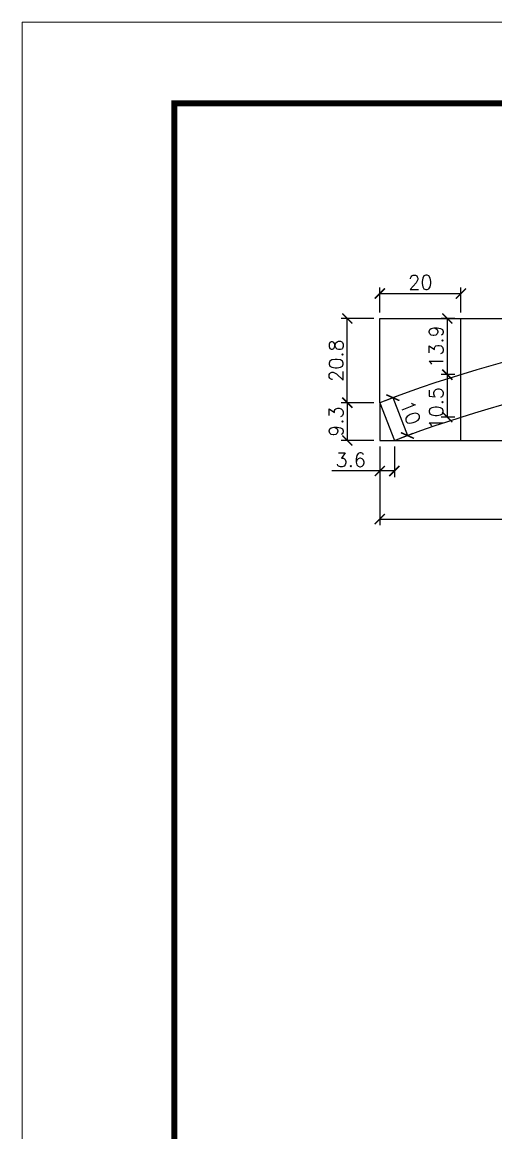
# Model space of a CAD drawing. Extents: x 2582 to 11841, y -26396 to 2611.
# Drawn here: x 2582 to 2815, y -626 to -77 of the extents above; entities that cross this region are included whole.
import ezdxf

# ---------------------------------------------------------------- set-up
doc = ezdxf.new("R2010")
doc.units = 0
doc.linetypes.add('DASHED', pattern=[0.75, 0.5, -0.25])
doc.layers.add('COTA', color=241, linetype='Continuous')
doc.layers.add('Painéis', color=200, linetype='Continuous')
doc.layers.add('Folhas', color=255, linetype='Continuous', lineweight=9)
doc.layers.add('SARRAFO DE PRESSAO', color=251, linetype='DASHED', lineweight=9)
doc.styles.add('Romans', font='romans.shx')
doc.dimstyles.new('Cota Seção (2x)', dxfattribs={"dimtxt": 7, "dimasz": 5, "dimexe": 3, "dimexo": 3, "dimgap": 2, "dimtad": 3, "dimdec": 1, "dimlfac": 0.5, "dimzin": 12, "dimdsep": 46, "dimtxsty": 'Romans', "dimblk": 'ARCHTICK', "dimcen": 0, "dimclrd": 4, "dimclre": 4, "dimclrt": 1, "dimadec": 1, "dimazin": 3, "dimtfac": 1, "dimtdec": 1, "dimtmove": 0, "dimatfit": 3, "dimldrblk": 'OBLIQUE', "dimfxl": 1, "dimtolj": 1, "dimtzin": 12, "dimarcsym": 0})

# ---------------------------------------------------------------- blocks, each defined once
blk = doc.blocks.new('9999999999')
at = {"layer": 'Folhas'}
blk.add_lwpolyline([(98138.98, 34190.21), (99623.98, 34190.21), (99623.98, 35240.21), (98138.98, 35240.21)], close=True, dxfattribs=at)
at = {"layer": 'Folhas', "color": 30, "const_width": 3}
blk.add_lwpolyline([(98213.98, 34230.21), (99583.98, 34230.21), (99583.98, 35200.21), (98213.98, 35200.21)], close=True, dxfattribs=at)
blk = doc.blocks.new('_ArchTick')
at = {"color": 0, "linetype": 'ByBlock', "const_width": 0.15}
blk.add_lwpolyline([(-0.5, -0.5), (0.5, 0.5)], dxfattribs=at)
blk = doc.blocks.new('*D187')
at = {"layer": 'COTA', "color": 4, "linetype": 'ByBlock', "lineweight": -2, "transparency": 16777216}
for p, q in [((2758.01, -286.8), (2758.01, -301.84)), ((2758.01, -298.84), (2734.35, -298.84)), ((2765.18, -298.84), (2758.01, -298.84))]:
    blk.add_line(p, q, dxfattribs=at)
at = {"layer": 'COTA', "color": 4, "lineweight": -2, "transparency": 16777216}
blk.add_line((2765.18, -286.8), (2765.18, -301.84), dxfattribs=at)
at = {"layer": 'Defpoints', "color": 0, "linetype": 'ByBlock', "transparency": 16777216}
for p in [(2758.01, -283.8), (2765.18, -283.8), (2758.01, -298.84)]:
    blk.add_point(p, dxfattribs=at)
at = {"layer": 'COTA', "color": 4, "linetype": 'ByBlock', "lineweight": -2, "transparency": 16777216, "xscale": 5, "yscale": 5, "zscale": 5, "rotation": 180}
blk.add_blockref('_ArchTick', (2758.01, -298.84), dxfattribs=at)
at = {"layer": 'COTA', "color": 4, "linetype": 'ByBlock', "lineweight": -2, "transparency": 16777216, "xscale": 5, "yscale": 5, "zscale": 5}
blk.add_blockref('_ArchTick', (2765.18, -298.84), dxfattribs=at)
at = {"layer": 'COTA', "color": 1, "linetype": 'ByBlock', "transparency": 16777216, "insert": (2743.68, -293.34), "char_height": 7, "attachment_point": 5, "style": 'Romans'}
blk.add_mtext('\\A1;3.6', dxfattribs=at)
blk = doc.blocks.new('_Oblique')
at = {"color": 0, "linetype": 'ByBlock', "lineweight": -2}
blk.add_line((-0.5, -0.5), (0.5, 0.5), dxfattribs=at)
blk = doc.blocks.new('*D200')
at = {"layer": 'COTA', "color": 4, "linetype": 'ByBlock', "lineweight": -2, "transparency": 16777216}
for p, q in [((2755.01, -223.6), (2738.99, -223.6)), ((2741.99, -265.13), (2741.99, -223.6))]:
    blk.add_line(p, q, dxfattribs=at)
at = {"layer": 'COTA', "color": 4, "lineweight": -2, "transparency": 16777216}
blk.add_line((2755.01, -265.13), (2738.99, -265.13), dxfattribs=at)
at = {"layer": 'Defpoints', "color": 0, "linetype": 'ByBlock', "transparency": 16777216}
for p in [(2741.99, -223.6), (2758.01, -223.6), (2758.01, -265.13)]:
    blk.add_point(p, dxfattribs=at)
at = {"layer": 'COTA', "color": 4, "linetype": 'ByBlock', "lineweight": -2, "transparency": 16777216, "xscale": 5, "yscale": 5, "zscale": 5}
for p, rotation in [((2741.99, -223.6), 90), ((2741.99, -265.13), 270)]:
    blk.add_blockref('_ArchTick', p, dxfattribs=dict(at, rotation=rotation))
at = {"layer": 'COTA', "color": 1, "linetype": 'ByBlock', "transparency": 16777216, "insert": (2736.49, -244.36), "char_height": 7, "attachment_point": 5, "rotation": 90, "style": 'Romans'}
blk.add_mtext('\\A1;20.8', dxfattribs=at)
blk = doc.blocks.new('*D201')
at = {"layer": 'COTA', "color": 4, "lineweight": -2, "transparency": 16777216}
blk.add_line((2755.01, -265.13), (2738.99, -265.13), dxfattribs=at)
at = {"layer": 'COTA', "color": 4, "linetype": 'ByBlock', "lineweight": -2, "transparency": 16777216}
for p, q in [((2741.99, -265.13), (2741.99, -283.8)), ((2755.01, -283.8), (2738.99, -283.8))]:
    blk.add_line(p, q, dxfattribs=at)
at = {"layer": 'Defpoints', "color": 0, "linetype": 'ByBlock', "transparency": 16777216}
for p in [(2758.01, -265.13), (2741.99, -283.8), (2758.01, -283.8)]:
    blk.add_point(p, dxfattribs=at)
at = {"layer": 'COTA', "color": 4, "linetype": 'ByBlock', "lineweight": -2, "transparency": 16777216, "xscale": 5, "yscale": 5, "zscale": 5}
for p, rotation in [((2741.99, -265.13), 90), ((2741.99, -283.8), 270)]:
    blk.add_blockref('_ArchTick', p, dxfattribs=dict(at, rotation=rotation))
at = {"layer": 'COTA', "color": 1, "linetype": 'ByBlock', "transparency": 16777216, "insert": (2736.49, -274.47), "char_height": 7, "attachment_point": 5, "rotation": 90, "style": 'Romans'}
blk.add_mtext('\\A1;9.3', dxfattribs=at)
blk = doc.blocks.new('*D42')
at = {"layer": 'COTA', "color": 4, "lineweight": -2, "transparency": 16777216}
blk.add_line((2758.01, -286.8), (2758.01, -325.58), dxfattribs=at)
at = {"layer": 'COTA', "color": 4, "linetype": 'ByBlock', "lineweight": -2, "transparency": 16777216}
for p, q in [((3206, -286.8), (3206, -325.58)), ((2758.01, -322.58), (3206, -322.58))]:
    blk.add_line(p, q, dxfattribs=at)
at = {"layer": 'Defpoints', "color": 0, "linetype": 'ByBlock', "transparency": 16777216}
for p in [(2758.01, -283.8), (3206, -283.8), (3206, -322.58)]:
    blk.add_point(p, dxfattribs=at)
at = {"layer": 'COTA', "color": 4, "linetype": 'ByBlock', "lineweight": -2, "transparency": 16777216, "xscale": 5, "yscale": 5, "zscale": 5, "rotation": 180}
blk.add_blockref('_ArchTick', (2758.01, -322.58), dxfattribs=at)
at = {"layer": 'COTA', "color": 4, "linetype": 'ByBlock', "lineweight": -2, "transparency": 16777216, "xscale": 5, "yscale": 5, "zscale": 5}
blk.add_blockref('_ArchTick', (3206, -322.58), dxfattribs=at)
at = {"layer": 'COTA', "color": 1, "linetype": 'ByBlock', "transparency": 16777216, "insert": (2982.01, -317.08), "char_height": 7, "attachment_point": 5, "style": 'Romans'}
blk.add_mtext('\\A1;224', dxfattribs=at)
blk = doc.blocks.new('*D202')
at = {"layer": 'COTA', "color": 4, "lineweight": -2, "transparency": 16777216}
blk.add_line((2760.81, -264.05), (2767.24, -261.59), dxfattribs=at)
at = {"layer": 'COTA', "color": 4, "linetype": 'ByBlock', "lineweight": -2, "transparency": 16777216}
for p, q in [((2764.44, -262.66), (2771.61, -281.33)), ((2767.98, -282.73), (2774.41, -280.26))]:
    blk.add_line(p, q, dxfattribs=at)
at = {"layer": 'Defpoints', "color": 0, "linetype": 'ByBlock', "transparency": 16777216}
for p in [(2758.01, -265.13), (2765.18, -283.8), (2771.61, -281.33)]:
    blk.add_point(p, dxfattribs=at)
at = {"layer": 'COTA', "color": 4, "linetype": 'ByBlock', "lineweight": -2, "transparency": 16777216, "xscale": 5, "yscale": 5, "zscale": 5}
for p, rotation in [((2764.44, -262.66), 111.0084524890957), ((2771.61, -281.33), 291.0084524890956)]:
    blk.add_blockref('_ArchTick', p, dxfattribs=dict(at, rotation=rotation))
at = {"layer": 'COTA', "color": 1, "linetype": 'ByBlock', "transparency": 16777216, "insert": (2773.16, -270.03), "char_height": 7, "attachment_point": 5, "rotation": 291.0085, "style": 'Romans'}
blk.add_mtext('\\A1;10', dxfattribs=at)
blk = doc.blocks.new('*D799')
at = {"layer": 'COTA', "color": 4, "lineweight": -2, "transparency": 16777216}
blk.add_line((2758.01, -220.6), (2758.01, -208.27), dxfattribs=at)
at = {"layer": 'COTA', "color": 4, "linetype": 'ByBlock', "lineweight": -2, "transparency": 16777216}
for p, q in [((2798.01, -220.6), (2798.01, -208.27)), ((2758.01, -211.27), (2798.01, -211.27))]:
    blk.add_line(p, q, dxfattribs=at)
at = {"layer": 'Defpoints', "color": 0, "linetype": 'ByBlock', "transparency": 16777216}
for p in [(2798.01, -211.27), (2758.01, -223.6), (2798.01, -223.6)]:
    blk.add_point(p, dxfattribs=at)
at = {"layer": 'COTA', "color": 4, "linetype": 'ByBlock', "lineweight": -2, "transparency": 16777216, "xscale": 5, "yscale": 5, "zscale": 5, "rotation": 180}
blk.add_blockref('_ArchTick', (2758.01, -211.27), dxfattribs=at)
at = {"layer": 'COTA', "color": 4, "linetype": 'ByBlock', "lineweight": -2, "transparency": 16777216, "xscale": 5, "yscale": 5, "zscale": 5}
blk.add_blockref('_ArchTick', (2798.01, -211.27), dxfattribs=at)
at = {"layer": 'COTA', "color": 1, "linetype": 'ByBlock', "transparency": 16777216, "insert": (2778.01, -205.77), "char_height": 7, "attachment_point": 5, "style": 'Romans'}
blk.add_mtext('\\A1;20', dxfattribs=at)
blk = doc.blocks.new('*D802')
at = {"layer": 'COTA', "color": 4, "lineweight": -2, "transparency": 16777216}
blk.add_line((2795.01, -223.6), (2788.32, -223.6), dxfattribs=at)
at = {"layer": 'COTA', "color": 4, "linetype": 'ByBlock', "lineweight": -2, "transparency": 16777216}
for p, q in [((2791.32, -223.6), (2791.32, -251.3)), ((2795.01, -251.3), (2788.32, -251.3))]:
    blk.add_line(p, q, dxfattribs=at)
at = {"layer": 'Defpoints', "color": 0, "linetype": 'ByBlock', "transparency": 16777216}
for p in [(2798.01, -223.6), (2791.32, -251.3), (2798.01, -251.3)]:
    blk.add_point(p, dxfattribs=at)
at = {"layer": 'COTA', "color": 4, "linetype": 'ByBlock', "lineweight": -2, "transparency": 16777216, "xscale": 5, "yscale": 5, "zscale": 5}
for p, rotation in [((2791.32, -223.6), 90), ((2791.32, -251.3), 270)]:
    blk.add_blockref('_ArchTick', p, dxfattribs=dict(at, rotation=rotation))
at = {"layer": 'COTA', "color": 1, "linetype": 'ByBlock', "transparency": 16777216, "insert": (2785.82, -237.45), "char_height": 7, "attachment_point": 5, "rotation": 90, "style": 'Romans'}
blk.add_mtext('\\A1;13.9', dxfattribs=at)
blk = doc.blocks.new('*D803')
at = {"layer": 'COTA', "color": 4, "lineweight": -2, "transparency": 16777216}
blk.add_line((2795.01, -251.3), (2788.32, -251.3), dxfattribs=at)
at = {"layer": 'COTA', "color": 4, "linetype": 'ByBlock', "lineweight": -2, "transparency": 16777216}
for p, q in [((2791.32, -251.3), (2791.32, -272.27)), ((2795.01, -272.27), (2788.32, -272.27))]:
    blk.add_line(p, q, dxfattribs=at)
at = {"layer": 'Defpoints', "color": 0, "linetype": 'ByBlock', "transparency": 16777216}
for p in [(2798.01, -251.3), (2791.32, -272.27), (2798.01, -272.27)]:
    blk.add_point(p, dxfattribs=at)
at = {"layer": 'COTA', "color": 4, "linetype": 'ByBlock', "lineweight": -2, "transparency": 16777216, "xscale": 5, "yscale": 5, "zscale": 5}
for p, rotation in [((2791.32, -251.3), 90), ((2791.32, -272.27), 270)]:
    blk.add_blockref('_ArchTick', p, dxfattribs=dict(at, rotation=rotation))
at = {"layer": 'COTA', "color": 1, "linetype": 'ByBlock', "transparency": 16777216, "insert": (2785.82, -267.91), "char_height": 7, "attachment_point": 5, "rotation": 90, "style": 'Romans'}
blk.add_mtext('\\A1;10.5', dxfattribs=at)

msp = doc.modelspace()

# ---------------------------------------------------------------- linework, layer by layer
at = {"layer": 'COTA', "linetype": 'ByBlock'}
for p, q in [((2758.01, -223.6), (3206, -223.6)), ((2758.01, -265.13), (2758.01, -223.6)), ((2798.01, -283.8), (2798.01, -223.6)), ((2758.01, -265.13), (2758.01, -283.8)), ((2758.01, -283.8), (3206, -283.8))]:
    msp.add_line(p, q, dxfattribs=at)
at = {"layer": 'Painéis'}
msp.add_lwpolyline([(3198.83, -283.8), (3206, -265.13, 0.185415), (2758.01, -265.13), (2765.18, -283.8, -0.185415)], format="xyb", close=True, dxfattribs=at)

# ---------------------------------------------------------------- block references
at = {"layer": 'SARRAFO DE PRESSAO', "color": 6, "linetype": 'ByBlock'}
msp.add_blockref('9999999999', (-95557.34, -35317.53), dxfattribs=at)

# ---------------------------------------------------------------- dimensions: what is measured, and where the dimension line sits
at = {"layer": 'COTA', "linetype": 'ByBlock'}
for base, p1, p2, picture, middle in [((2798.01, -211.27), (2758.01, -223.6), (2798.01, -223.6), '*D799', (2778.01, -205.77)), ((2758.01, -298.84), (2765.18, -283.8), (2758.01, -283.8), '*D187', (2743.68, -293.34)), ((3206, -322.58), (2758.01, -283.8), (3206, -283.8), '*D42', (2982.01, -317.08))]:
    dim = msp.add_linear_dim(base=base, p1=p1, p2=p2, dimstyle='Cota Seção (2x)', dxfattribs=at)
    dim.commit()
    dim.dimension.update_dxf_attribs({"geometry": picture, "text_midpoint": middle})
for base, p2, picture, middle in [((2741.99, -223.6), (2758.01, -223.6), '*D200', (2736.49, -244.36)), ((2741.99, -283.8), (2758.01, -283.8), '*D201', (2736.49, -274.47))]:
    dim = msp.add_linear_dim(base=base, p1=(2758.01, -265.13), p2=p2, angle=90, dimstyle='Cota Seção (2x)', dxfattribs=at)
    dim.commit()
    dim.dimension.update_dxf_attribs({"geometry": picture, "text_midpoint": middle})
dim = msp.add_linear_dim(base=(2791.3216, -251.3042), p1=(2798.014, -223.5981), p2=(2798.014, -251.3042), angle=90, dimstyle='Cota Seção (2x)', dxfattribs=at)
dim.commit()
dim.dimension.update_dxf_attribs({"geometry": '*D802', "text_midpoint": (2791.3216, -237.4511), "dimtype": 160})
dim = msp.add_linear_dim(base=(2791.32, -272.27), p1=(2798.01, -251.3), p2=(2798.01, -272.27), angle=90, dimstyle='Cota Seção (2x)', override={"dimtmove": 1}, dxfattribs=at)
dim.commit()
dim.dimension.update_dxf_attribs({"geometry": '*D803', "text_midpoint": (2791.32, -267.91), "dimtype": 160})
dim = msp.add_aligned_dim(p1=(2758.01, -265.13), p2=(2765.18, -283.8), distance=6.88, dimstyle='Cota Seção (2x)', dxfattribs=at)
dim.commit()
dim.dimension.update_dxf_attribs({"geometry": '*D202', "text_midpoint": (2773.16, -270.03)})

doc.saveas('drawing.dxf')
